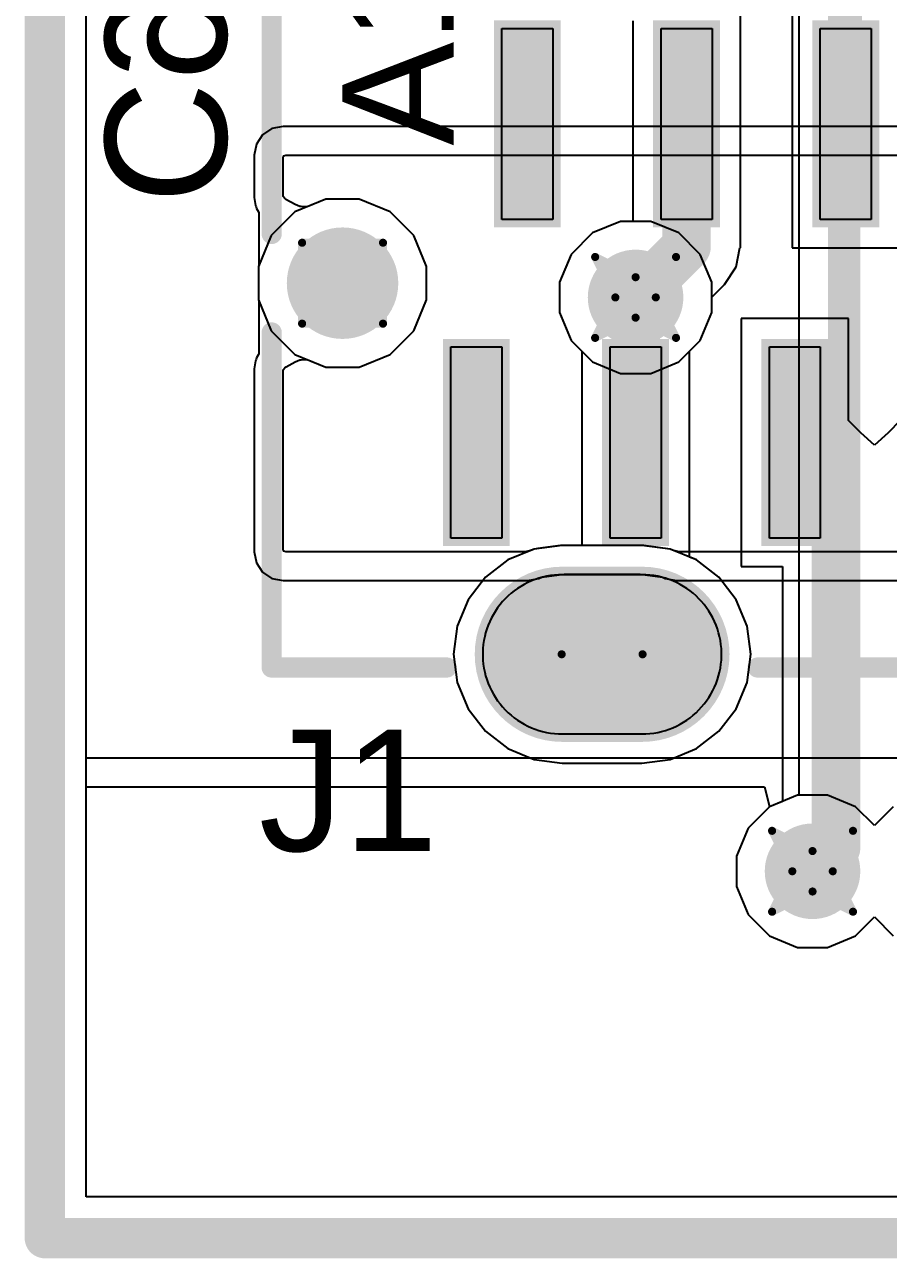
# Model space of a CAD drawing. Header units: inches. Extents: x -6 to 430, y 0 to 90.
# Drawn here: x -0.13 to 5.3, y -0.13 to 7.62 of the extents above; entities that cross this region are included whole.
import ezdxf

# ---------------------------------------------------------------- set-up
doc = ezdxf.new("R2010")
doc.units = ezdxf.units.IN
for name, color, linetype in [('Board_Outline', 56, 'Continuous'), ('Bottom Layer', 5, 'Continuous'), ('Bottom Overlay', 54, 'Continuous'), ('Bottom Solder', 6, 'Continuous'), ('Drill Drawing', 1, 'Continuous'), ('Layer 1', 16, 'Continuous'), ('Layer 2', 76, 'Continuous'), ('Multi-Layer', 9, 'Continuous'), ('Pad Holes', 156, 'Continuous'), ('Top Layer', 1, 'Continuous'), ('Top Overlay', 2, 'Continuous'), ('Top Paste', 8, 'Continuous'), ('Top Solder', 216, 'Continuous'), ('Via Holes', 16, 'Continuous')]:
    doc.layers.add(name, color=color, linetype=linetype)
doc.styles.add('Arial', font='', dxfattribs={"height": 0.2})
doc.styles.get('Arial').set_extended_font_data('Arial')

msp = doc.modelspace()

# ---------------------------------------------------------------- hatches: boundary and pattern name
at = {"layer": 'Bottom Layer'}
h = msp.add_hatch(color=5, dxfattribs=at)
edge = h.paths.add_edge_path()
edge.add_arc((3.709, 5.9062), 0.3, 0, 360)
h = msp.add_hatch(color=5, dxfattribs=at)
edge = h.paths.add_edge_path()
edge.add_arc((3.749, 3.6656), 0.5, 270, 450)
edge.add_line((3.749, 4.1656), (3.249, 4.1656))
edge.add_arc((3.249, 3.6656), 0.5, 90, 270)
edge.add_line((3.249, 3.1656), (3.749, 3.1656))
h = msp.add_hatch(color=5, dxfattribs=at)
edge = h.paths.add_edge_path()
edge.add_arc((4.8201, 2.3032), 0.3, 0, 360)
at = {"layer": 'Bottom Solder'}
h = msp.add_hatch(color=6, dxfattribs=at)
edge = h.paths.add_edge_path()
edge.add_arc((1.869, 5.9957), 0.1016, 0, 360)
h = msp.add_hatch(color=6, dxfattribs=at)
edge = h.paths.add_edge_path()
edge.add_arc((3.749, 3.6656), 0.55, 270, 450)
edge.add_line((3.749, 4.2156), (3.249, 4.2156))
edge.add_arc((3.249, 3.6656), 0.55, 90, 270)
edge.add_line((3.249, 3.1156), (3.749, 3.1156))
at = {"layer": 'Layer 1'}
h = msp.add_hatch(color=16, dxfattribs=at)
edge = h.paths.add_edge_path()
edge.add_arc((3.709, 5.9062), 0.3, 0, 360)
h = msp.add_hatch(color=16, dxfattribs=at)
edge = h.paths.add_edge_path()
edge.add_arc((3.749, 3.6656), 0.5, 270, 450)
edge.add_line((3.749, 4.1656), (3.249, 4.1656))
edge.add_arc((3.249, 3.6656), 0.5, 90, 270)
edge.add_line((3.249, 3.1656), (3.749, 3.1656))
h = msp.add_hatch(color=16, dxfattribs=at)
edge = h.paths.add_edge_path()
edge.add_arc((4.8201, 2.3032), 0.3, 0, 360)
at = {"layer": 'Layer 2'}
h = msp.add_hatch(color=76, dxfattribs=at)
edge = h.paths.add_edge_path()
edge.add_arc((3.709, 5.9062), 0.3, 0, 360)
h = msp.add_hatch(color=76, dxfattribs=at)
edge = h.paths.add_edge_path()
edge.add_arc((3.749, 3.6656), 0.5, 270, 450)
edge.add_line((3.749, 4.1656), (3.249, 4.1656))
edge.add_arc((3.249, 3.6656), 0.5, 90, 270)
edge.add_line((3.249, 3.1656), (3.749, 3.1656))
h = msp.add_hatch(color=76, dxfattribs=at)
edge = h.paths.add_edge_path()
edge.add_arc((4.8201, 2.3032), 0.3, 0, 360)
at = {"layer": 'Multi-Layer'}
h = msp.add_hatch(color=9, dxfattribs=at)
edge = h.paths.add_edge_path()
edge.add_arc((3.749, 3.6656), 0.5, 270, 450)
edge.add_line((3.749, 4.1656), (3.249, 4.1656))
edge.add_arc((3.249, 3.6656), 0.5, 90, 270)
edge.add_line((3.249, 3.1656), (3.749, 3.1656))
at = {"layer": 'Pad Holes'}
h = msp.add_hatch(color=7, dxfattribs=at)
edge = h.paths.add_edge_path()
edge.add_arc((1.869, 5.9957), 0.35, 0, 360)
h = msp.add_hatch(color=7, dxfattribs=at)
edge = h.paths.add_edge_path()
edge.add_arc((3.774, 3.6656), 0.325, 270, 450)
edge.add_line((3.774, 3.9906), (3.224, 3.9906))
edge.add_arc((3.224, 3.6656), 0.325, 90, 270)
edge.add_line((3.224, 3.3406), (3.774, 3.3406))
at = {"layer": 'Top Layer'}
for points in [[(2.869, 6.3956), (2.869, 7.5956), (3.189, 7.5956), (3.189, 6.3956)], [(3.869, 6.3956), (3.869, 7.5956), (4.189, 7.5956), (4.189, 6.3956)], [(4.869, 6.3956), (4.869, 7.5956), (5.189, 7.5956), (5.189, 6.3956)], [(2.549, 4.3956), (2.549, 5.5956), (2.869, 5.5956), (2.869, 4.3956)], [(3.549, 4.3956), (3.549, 5.5956), (3.869, 5.5956), (3.869, 4.3956)], [(4.549, 4.3956), (4.549, 5.5956), (4.869, 5.5956), (4.869, 4.3956)]]:
    msp.add_hatch(color=1, dxfattribs=at).paths.add_polyline_path(points)
h = msp.add_hatch(color=1, dxfattribs=at)
edge = h.paths.add_edge_path()
edge.add_arc((3.709, 5.9062), 0.3, 0, 360)
h = msp.add_hatch(color=1, dxfattribs=at)
edge = h.paths.add_edge_path()
edge.add_arc((3.749, 3.6656), 0.5, 270, 450)
edge.add_line((3.749, 4.1656), (3.249, 4.1656))
edge.add_arc((3.249, 3.6656), 0.5, 90, 270)
edge.add_line((3.249, 3.1656), (3.749, 3.1656))
h = msp.add_hatch(color=1, dxfattribs=at)
edge = h.paths.add_edge_path()
edge.add_arc((4.8201, 2.3032), 0.3, 0, 360)
at = {"layer": 'Top Solder'}
for points in [[(2.819, 6.3456), (2.819, 7.6456), (3.239, 7.6456), (3.239, 6.3456)], [(3.819, 6.3456), (3.819, 7.6456), (4.239, 7.6456), (4.239, 6.3456)], [(4.819, 6.3456), (4.819, 7.6456), (5.239, 7.6456), (5.239, 6.3456)], [(2.499, 4.3456), (2.499, 5.6456), (2.919, 5.6456), (2.919, 4.3456)], [(3.499, 4.3456), (3.499, 5.6456), (3.919, 5.6456), (3.919, 4.3456)], [(4.499, 4.3456), (4.499, 5.6456), (4.919, 5.6456), (4.919, 4.3456)]]:
    msp.add_hatch(color=216, dxfattribs=at).paths.add_polyline_path(points)
h = msp.add_hatch(color=216, dxfattribs=at)
edge = h.paths.add_edge_path()
edge.add_arc((1.869, 5.9957), 0.1016, 0, 360)
h = msp.add_hatch(color=216, dxfattribs=at)
edge = h.paths.add_edge_path()
edge.add_arc((3.749, 3.6656), 0.55, 270, 450)
edge.add_line((3.749, 4.2156), (3.249, 4.2156))
edge.add_arc((3.249, 3.6656), 0.55, 90, 270)
edge.add_line((3.249, 3.1156), (3.749, 3.1156))
at = {"layer": 'Via Holes'}
h = msp.add_hatch(color=7, dxfattribs=at)
edge = h.paths.add_edge_path()
edge.add_arc((3.709, 5.9062), 0.15, 0, 360)
h = msp.add_hatch(color=7, dxfattribs=at)
edge = h.paths.add_edge_path()
edge.add_arc((4.8201, 2.3032), 0.15, 0, 360)

# ---------------------------------------------------------------- linework, layer by layer
at = {"layer": 'Board_Outline'}
for points in [[(0, 0, 0.254, 0.254, 0), (0, 50, 0.254, 0.254, 0)], [(0, 0, 0.254, 0.254, 0), (45, 0, 0.254, 0.254, 0)]]:
    msp.add_lwpolyline(points, format="xyseb", dxfattribs=at)
for points in [[(2.0191, 5.9957, 0.3, 0.3, 1), (1.7189, 5.9957, 0.3, 0.3, 1)], [(1.6439, 5.9957, 0.15, 0.15, 1), (1.7939, 5.9957, 0.15, 0.15, 1)], [(1.9441, 5.9957, 0.15, 0.15, 1), (2.0941, 5.9957, 0.15, 0.15, 1)], [(-0.0635, 0, 0.127, 0.127, 1), (0.0635, 0, 0.127, 0.127, 1)], [(-0.0635, 0, 0.127, 0.127, 1), (0.0635, 0, 0.127, 0.127, 1)]]:
    msp.add_lwpolyline(points, format="xyseb", close=True, dxfattribs=at)
at = {"layer": 'Bottom Layer'}
for p, q in [((0.259, 3.0144), (0.259, 10.1264)), ((1.4954, 6.9803), (1.426, 6.9665)), ((9.09, 6.9803), (1.4954, 6.9803)), ((1.3672, 6.9272), (1.3279, 6.8684)), ((1.426, 6.9665), (1.3672, 6.9272)), ((1.3279, 6.8684), (1.3141, 6.799)), ((1.3141, 6.799), (1.3141, 6.5345)), ((1.4954, 6.7811), (1.4984, 6.796)), ((1.4954, 6.5524), (1.4954, 6.7811)), ((1.4984, 6.796), (1.5133, 6.799)), ((1.5133, 6.799), (11.1474, 6.799)), ((1.3141, 6.5345), (1.3191, 6.5093)), ((1.3191, 6.5093), (1.3214, 6.4837)), ((1.4969, 6.5447), (1.4954, 6.5524)), ((1.4969, 6.5399), (1.4969, 6.5447)), ((1.5065, 6.5272), (1.4969, 6.5399)), ((1.5139, 6.5204), (1.5065, 6.5272)), ((1.5709, 6.489), (1.5139, 6.5204)), ((1.764, 6.5235), (1.6471, 6.4751)), ((1.974, 6.5235), (1.764, 6.5235)), ((2.168, 6.4432), (1.974, 6.5235)), ((1.3214, 6.4837), (1.326, 6.4749)), ((1.326, 6.4749), (1.3279, 6.4651)), ((1.3279, 6.4651), (1.3422, 6.4438)), ((1.3422, 6.4438), (1.343, 6.4422)), ((1.343, 6.4422), (1.343, 6.1051)), ((1.6018, 6.4775), (1.5709, 6.489)), ((1.6082, 6.4763), (1.6018, 6.4775)), ((1.6469, 6.4751), (1.6082, 6.4763)), ((1.6471, 6.4751), (1.6469, 6.4751)), ((2.3164, 6.2947), (2.168, 6.4432)), ((2.3968, 6.1007), (2.3164, 6.2947)), ((1.343, 6.1051), (1.3412, 6.1007)), ((1.3412, 6.1007), (1.3412, 5.8907)), ((2.3968, 5.8907), (2.3968, 6.1007)), ((1.3412, 5.8907), (1.343, 5.8863)), ((2.3164, 5.6967), (2.3968, 5.8907)), ((1.343, 5.8863), (1.343, 5.5492)), ((2.168, 5.5483), (2.3164, 5.6967)), ((1.3214, 5.5077), (1.3191, 5.4821)), ((1.326, 5.5165), (1.3214, 5.5077)), ((1.3279, 5.5263), (1.326, 5.5165)), ((1.3422, 5.5477), (1.3279, 5.5263)), ((1.343, 5.5492), (1.3422, 5.5477)), ((1.5141, 5.4712), (1.5708, 5.5024)), ((1.5708, 5.5024), (1.6018, 5.514)), ((1.6018, 5.514), (1.6082, 5.5151)), ((1.6082, 5.5151), (1.6469, 5.5164)), ((1.6469, 5.5164), (1.6471, 5.5163)), ((1.6471, 5.5163), (1.764, 5.4679)), ((1.974, 5.4679), (2.168, 5.5483)), ((1.3191, 5.4821), (1.3141, 5.4569)), ((1.3141, 5.4569), (1.3141, 4.3098)), ((1.4954, 5.4391), (1.4969, 5.4468)), ((1.4954, 4.3277), (1.4954, 5.4391)), ((1.4969, 5.4515), (1.5065, 5.4643)), ((1.4969, 5.4468), (1.4969, 5.4515)), ((1.5065, 5.4643), (1.5141, 5.4712)), ((1.764, 5.4679), (1.974, 5.4679)), ((3.2372, 4.3477), (3.0957, 4.3291)), ((3.249, 4.3493), (3.2372, 4.3477)), ((3.2372, 4.3477), (3.2372, 4.3477)), ((3.749, 4.3493), (3.249, 4.3493)), ((3.7608, 4.3477), (3.749, 4.3493)), ((3.9259, 4.326), (3.7608, 4.3477)), ((3.7608, 4.3477), (3.7608, 4.3477)), ((1.3141, 4.3098), (1.3279, 4.2404)), ((1.4984, 4.3128), (1.4954, 4.3277)), ((1.5133, 4.3098), (1.4984, 4.3128)), ((3.0152, 4.3098), (1.5133, 4.3098)), ((3.0495, 4.3166), (3.0152, 4.3098)), ((3.0721, 4.326), (3.0495, 4.3166)), ((3.0957, 4.3291), (3.0721, 4.326)), ((3.0957, 4.3291), (3.0957, 4.3291)), ((3.948, 4.3168), (3.9259, 4.326)), ((3.9485, 4.3166), (3.948, 4.3168)), ((3.948, 4.3168), (3.948, 4.3168)), ((3.9828, 4.3098), (3.9485, 4.3166)), ((7.7552, 4.3098), (3.9828, 4.3098)), ((1.3279, 4.2404), (1.3672, 4.1816)), ((1.3672, 4.1816), (1.426, 4.1423)), ((1.426, 4.1423), (1.4954, 4.1285)), ((1.4954, 4.1285), (3.033, 4.1285)), ((3.033, 4.1285), (3.0886, 4.1396)), ((3.0886, 4.1396), (3.1024, 4.1423)), ((3.1024, 4.1423), (3.1194, 4.1493)), ((3.1194, 4.1493), (3.2609, 4.168)), ((3.2609, 4.168), (3.7371, 4.168)), ((3.7371, 4.168), (3.8786, 4.1493)), ((3.8786, 4.1493), (3.8956, 4.1423)), ((3.8956, 4.1423), (3.965, 4.1285)), ((3.965, 4.1285), (3.965, 4.1285)), ((3.965, 4.1285), (3.965, 4.1285)), ((3.965, 4.1285), (7.773, 4.1285)), ((9.0646, 3.0144), (0.259, 3.0144)), ((0.259, 0.259), (0.259, 2.8331)), ((0.259, 2.8331), (4.519, 2.8331)), ((4.519, 2.8331), (4.547, 2.7182)), ((4.547, 2.7182), (4.5473, 2.7061)), ((4.5473, 2.7061), (4.415, 2.5739)), ((4.415, 2.5739), (4.3423, 2.3982)), ((4.3423, 2.3982), (4.3423, 2.2082)), ((4.3423, 2.2082), (4.415, 2.0325)), ((4.415, 2.0325), (4.5495, 1.8981)), ((5.0908, 1.8981), (5.209, 2.0164)), ((5.209, 2.0164), (5.3273, 1.8981)), ((4.5495, 1.8981), (4.7251, 1.8254)), ((4.9151, 1.8254), (5.0908, 1.8981)), ((4.7251, 1.8254), (4.9151, 1.8254)), ((44.741, 0.259), (0.259, 0.259))]:
    msp.add_line(p, q, dxfattribs=at)
at = {"layer": 'Drill Drawing'}
for points in [[(1.615, 6.2497, 0.0508, 0.0508, 0), (2.123, 6.2497, 0.0508, 0.0508, 0)], [(1.615, 5.7417, 0.0508, 0.0508, 0), (1.615, 6.2497, 0.0508, 0.0508, 0)], [(2.123, 5.7417, 0.0508, 0.0508, 0), (2.123, 6.2497, 0.0508, 0.0508, 0)], [(3.455, 6.1602, 0.0508, 0.0508, 0), (3.709, 6.0332, 0.0508, 0.0508, 0)], [(3.455, 6.1602, 0.0508, 0.0508, 0), (3.582, 5.9062, 0.0508, 0.0508, 0)], [(3.709, 6.0332, 0.0508, 0.0508, 0), (3.963, 6.1602, 0.0508, 0.0508, 0)], [(3.836, 5.9062, 0.0508, 0.0508, 0), (3.963, 6.1602, 0.0508, 0.0508, 0)], [(3.455, 5.6522, 0.0508, 0.0508, 0), (3.582, 5.9062, 0.0508, 0.0508, 0)], [(3.836, 5.9062, 0.0508, 0.0508, 0), (3.963, 5.6522, 0.0508, 0.0508, 0)], [(1.615, 5.7417, 0.0508, 0.0508, 0), (2.123, 5.7417, 0.0508, 0.0508, 0)], [(3.455, 5.6522, 0.0508, 0.0508, 0), (3.709, 5.7792, 0.0508, 0.0508, 0)], [(3.709, 5.7792, 0.0508, 0.0508, 0), (3.963, 5.6522, 0.0508, 0.0508, 0)], [(4.5661, 2.5572, 0.0508, 0.0508, 0), (4.8201, 2.4302, 0.0508, 0.0508, 0)], [(4.5661, 2.5572, 0.0508, 0.0508, 0), (4.6931, 2.3032, 0.0508, 0.0508, 0)], [(4.8201, 2.4302, 0.0508, 0.0508, 0), (5.0741, 2.5572, 0.0508, 0.0508, 0)], [(4.9471, 2.3032, 0.0508, 0.0508, 0), (5.0741, 2.5572, 0.0508, 0.0508, 0)], [(4.5661, 2.0492, 0.0508, 0.0508, 0), (4.6931, 2.3032, 0.0508, 0.0508, 0)], [(4.9471, 2.3032, 0.0508, 0.0508, 0), (5.0741, 2.0492, 0.0508, 0.0508, 0)], [(4.5661, 2.0492, 0.0508, 0.0508, 0), (4.8201, 2.1762, 0.0508, 0.0508, 0)], [(4.8201, 2.1762, 0.0508, 0.0508, 0), (5.0741, 2.0492, 0.0508, 0.0508, 0)]]:
    msp.add_lwpolyline(points, format="xyseb", dxfattribs=at)
for points in [[(1.6023, 6.2497, 0.0254, 0.0254, 1), (1.6277, 6.2497, 0.0254, 0.0254, 1)], [(1.6023, 6.2497, 0.0254, 0.0254, 1), (1.6277, 6.2497, 0.0254, 0.0254, 1)], [(2.1103, 6.2497, 0.0254, 0.0254, 1), (2.1357, 6.2497, 0.0254, 0.0254, 1)], [(2.1103, 6.2497, 0.0254, 0.0254, 1), (2.1357, 6.2497, 0.0254, 0.0254, 1)], [(3.4423, 6.1602, 0.0254, 0.0254, 1), (3.4677, 6.1602, 0.0254, 0.0254, 1)], [(3.4423, 6.1602, 0.0254, 0.0254, 1), (3.4677, 6.1602, 0.0254, 0.0254, 1)], [(3.9503, 6.1602, 0.0254, 0.0254, 1), (3.9757, 6.1602, 0.0254, 0.0254, 1)], [(3.9503, 6.1602, 0.0254, 0.0254, 1), (3.9757, 6.1602, 0.0254, 0.0254, 1)], [(3.6963, 6.0332, 0.0254, 0.0254, 1), (3.7217, 6.0332, 0.0254, 0.0254, 1)], [(3.6963, 6.0332, 0.0254, 0.0254, 1), (3.7217, 6.0332, 0.0254, 0.0254, 1)], [(3.5693, 5.9062, 0.0254, 0.0254, 1), (3.5947, 5.9062, 0.0254, 0.0254, 1)], [(3.5693, 5.9062, 0.0254, 0.0254, 1), (3.5947, 5.9062, 0.0254, 0.0254, 1)], [(3.8233, 5.9062, 0.0254, 0.0254, 1), (3.8487, 5.9062, 0.0254, 0.0254, 1)], [(3.8233, 5.9062, 0.0254, 0.0254, 1), (3.8487, 5.9062, 0.0254, 0.0254, 1)], [(1.6023, 5.7417, 0.0254, 0.0254, 1), (1.6277, 5.7417, 0.0254, 0.0254, 1)], [(1.6023, 5.7417, 0.0254, 0.0254, 1), (1.6277, 5.7417, 0.0254, 0.0254, 1)], [(2.1103, 5.7417, 0.0254, 0.0254, 1), (2.1357, 5.7417, 0.0254, 0.0254, 1)], [(2.1103, 5.7417, 0.0254, 0.0254, 1), (2.1357, 5.7417, 0.0254, 0.0254, 1)], [(3.6963, 5.7792, 0.0254, 0.0254, 1), (3.7217, 5.7792, 0.0254, 0.0254, 1)], [(3.6963, 5.7792, 0.0254, 0.0254, 1), (3.7217, 5.7792, 0.0254, 0.0254, 1)], [(3.4423, 5.6522, 0.0254, 0.0254, 1), (3.4677, 5.6522, 0.0254, 0.0254, 1)], [(3.4423, 5.6522, 0.0254, 0.0254, 1), (3.4677, 5.6522, 0.0254, 0.0254, 1)], [(3.9503, 5.6522, 0.0254, 0.0254, 1), (3.9757, 5.6522, 0.0254, 0.0254, 1)], [(3.9503, 5.6522, 0.0254, 0.0254, 1), (3.9757, 5.6522, 0.0254, 0.0254, 1)], [(3.753, 3.6656, 0.0508, 0.0508, 1), (3.245, 3.6656, 0.0508, 0.0508, 1)], [(3.2323, 3.6656, 0.0254, 0.0254, 1), (3.2577, 3.6656, 0.0254, 0.0254, 1)], [(3.7403, 3.6656, 0.0254, 0.0254, 1), (3.7657, 3.6656, 0.0254, 0.0254, 1)], [(4.5534, 2.5572, 0.0254, 0.0254, 1), (4.5788, 2.5572, 0.0254, 0.0254, 1)], [(4.5534, 2.5572, 0.0254, 0.0254, 1), (4.5788, 2.5572, 0.0254, 0.0254, 1)], [(5.0614, 2.5572, 0.0254, 0.0254, 1), (5.0868, 2.5572, 0.0254, 0.0254, 1)], [(5.0614, 2.5572, 0.0254, 0.0254, 1), (5.0868, 2.5572, 0.0254, 0.0254, 1)], [(4.8074, 2.4302, 0.0254, 0.0254, 1), (4.8328, 2.4302, 0.0254, 0.0254, 1)], [(4.8074, 2.4302, 0.0254, 0.0254, 1), (4.8328, 2.4302, 0.0254, 0.0254, 1)], [(4.6804, 2.3032, 0.0254, 0.0254, 1), (4.7058, 2.3032, 0.0254, 0.0254, 1)], [(4.6804, 2.3032, 0.0254, 0.0254, 1), (4.7058, 2.3032, 0.0254, 0.0254, 1)], [(4.9344, 2.3032, 0.0254, 0.0254, 1), (4.9598, 2.3032, 0.0254, 0.0254, 1)], [(4.9344, 2.3032, 0.0254, 0.0254, 1), (4.9598, 2.3032, 0.0254, 0.0254, 1)], [(4.8074, 2.1762, 0.0254, 0.0254, 1), (4.8328, 2.1762, 0.0254, 0.0254, 1)], [(4.8074, 2.1762, 0.0254, 0.0254, 1), (4.8328, 2.1762, 0.0254, 0.0254, 1)], [(4.5534, 2.0492, 0.0254, 0.0254, 1), (4.5788, 2.0492, 0.0254, 0.0254, 1)], [(4.5534, 2.0492, 0.0254, 0.0254, 1), (4.5788, 2.0492, 0.0254, 0.0254, 1)], [(5.0614, 2.0492, 0.0254, 0.0254, 1), (5.0868, 2.0492, 0.0254, 0.0254, 1)], [(5.0614, 2.0492, 0.0254, 0.0254, 1), (5.0868, 2.0492, 0.0254, 0.0254, 1)]]:
    msp.add_lwpolyline(points, format="xyseb", close=True, dxfattribs=at)
at = {"layer": 'Layer 1'}
for p, q in [((0.259, 0.259), (0.259, 41.6141)), ((4.7336, 10.2205), (4.7336, 2.781)), ((1.764, 6.5235), (1.57, 6.4432)), ((1.974, 6.5235), (1.764, 6.5235)), ((2.168, 6.4432), (1.974, 6.5235)), ((1.57, 6.4432), (1.4215, 6.2947)), ((2.3164, 6.2947), (2.168, 6.4432)), ((3.614, 6.384), (3.4384, 6.3112)), ((3.804, 6.384), (3.614, 6.384)), ((3.9797, 6.3112), (3.804, 6.384)), ((1.4215, 6.2947), (1.3412, 6.1007)), ((2.3968, 6.1007), (2.3164, 6.2947)), ((3.4384, 6.3112), (3.304, 6.1768)), ((4.1141, 6.1768), (3.9797, 6.3112)), ((3.304, 6.1768), (3.2312, 6.0012)), ((4.1868, 6.0012), (4.1141, 6.1768)), ((1.3412, 6.1007), (1.3412, 5.8907)), ((2.3968, 5.8907), (2.3968, 6.1007)), ((3.2312, 6.0012), (3.2312, 5.8112)), ((4.1868, 5.8112), (4.1868, 6.0012)), ((1.3412, 5.8907), (1.4215, 5.6967)), ((2.3164, 5.6967), (2.3968, 5.8907)), ((3.2312, 5.8112), (3.304, 5.6355)), ((4.1141, 5.6355), (4.1868, 5.8112)), ((1.4215, 5.6967), (1.57, 5.5483)), ((2.168, 5.5483), (2.3164, 5.6967)), ((3.304, 5.6355), (3.4384, 5.5011)), ((3.9797, 5.5011), (4.1141, 5.6355)), ((1.57, 5.5483), (1.764, 5.4679)), ((1.974, 5.4679), (2.168, 5.5483)), ((3.4384, 5.5011), (3.614, 5.4284)), ((3.804, 5.4284), (3.9797, 5.5011)), ((1.764, 5.4679), (1.974, 5.4679)), ((3.614, 5.4284), (3.804, 5.4284)), ((3.249, 4.3493), (3.0721, 4.326)), ((3.749, 4.3493), (3.249, 4.3493)), ((3.9259, 4.326), (3.749, 4.3493)), ((3.0721, 4.326), (2.9072, 4.2577)), ((4.0908, 4.2577), (3.9259, 4.326)), ((2.9072, 4.2577), (2.7656, 4.149)), ((4.2324, 4.149), (4.0908, 4.2577)), ((2.7656, 4.149), (2.6569, 4.0074)), ((4.3411, 4.0074), (4.2324, 4.149)), ((2.6569, 4.0074), (2.5886, 3.8425)), ((4.4094, 3.8425), (4.3411, 4.0074)), ((2.5886, 3.8425), (2.5654, 3.6656)), ((4.4327, 3.6656), (4.4094, 3.8425)), ((2.5654, 3.6656), (2.5886, 3.4887)), ((4.4094, 3.4887), (4.4327, 3.6656)), ((2.5886, 3.4887), (2.6569, 3.3238)), ((4.3411, 3.3238), (4.4094, 3.4887)), ((2.6569, 3.3238), (2.7656, 3.1822)), ((4.2324, 3.1822), (4.3411, 3.3238)), ((2.7656, 3.1822), (2.9072, 3.0735)), ((4.0908, 3.0735), (4.2324, 3.1822)), ((2.9072, 3.0735), (3.0721, 3.0053)), ((3.9259, 3.0053), (4.0908, 3.0735)), ((3.0721, 3.0053), (3.249, 2.982)), ((3.249, 2.982), (3.749, 2.982)), ((3.749, 2.982), (3.9259, 3.0053)), ((4.7251, 2.781), (4.5495, 2.7083)), ((4.7336, 2.781), (4.7251, 2.781)), ((4.5495, 2.7083), (4.415, 2.5739)), ((4.415, 2.5739), (4.3423, 2.3982)), ((4.3423, 2.3982), (4.3423, 2.2082)), ((4.3423, 2.2082), (4.415, 2.0325)), ((4.415, 2.0325), (4.5495, 1.8981)), ((5.0908, 1.8981), (5.209, 2.0164)), ((5.209, 2.0164), (5.3273, 1.8981)), ((4.5495, 1.8981), (4.7251, 1.8254)), ((4.9151, 1.8254), (5.0908, 1.8981)), ((4.7251, 1.8254), (4.9151, 1.8254)), ((33.3645, 0.259), (0.259, 0.259))]:
    msp.add_line(p, q, dxfattribs=at)
for points in [[(5.0185, 2.5016, 0.2032, 0.2032, 0), (5.0185, 10.2205, 0.2032, 0.2032, 0)], [(4.8201, 2.3032, 0.2032, 0.2032, 0), (5.0185, 2.5016, 0.2032, 0.2032, 0)]]:
    msp.add_lwpolyline(points, format="xyseb", dxfattribs=at)
for points in [[(4.9677, 2.5016, 0.1016, 0.1016, 1), (5.0693, 2.5016, 0.1016, 0.1016, 1)], [(4.9677, 2.5016, 0.1016, 0.1016, 1), (5.0693, 2.5016, 0.1016, 0.1016, 1)], [(4.7693, 2.3032, 0.1016, 0.1016, 1), (4.8709, 2.3032, 0.1016, 0.1016, 1)]]:
    msp.add_lwpolyline(points, format="xyseb", close=True, dxfattribs=at)
at = {"layer": 'Layer 2'}
for p, q in [((0.259, 0.259), (0.259, 49.741)), ((1.764, 6.5235), (1.57, 6.4432)), ((1.974, 6.5235), (1.764, 6.5235)), ((2.168, 6.4432), (1.974, 6.5235)), ((1.57, 6.4432), (1.4215, 6.2947)), ((2.3164, 6.2947), (2.168, 6.4432)), ((3.614, 6.384), (3.4384, 6.3112)), ((3.804, 6.384), (3.614, 6.384)), ((3.9797, 6.3112), (3.804, 6.384)), ((1.4215, 6.2947), (1.3412, 6.1007)), ((2.3968, 6.1007), (2.3164, 6.2947)), ((3.4384, 6.3112), (3.304, 6.1768)), ((4.1141, 6.1768), (3.9797, 6.3112)), ((3.304, 6.1768), (3.2312, 6.0012)), ((4.1868, 6.0012), (4.1141, 6.1768)), ((1.3412, 6.1007), (1.3412, 5.8907)), ((2.3968, 5.8907), (2.3968, 6.1007)), ((3.2312, 6.0012), (3.2312, 5.8112)), ((4.1868, 5.8112), (4.1868, 6.0012)), ((1.3412, 5.8907), (1.4215, 5.6967)), ((2.3164, 5.6967), (2.3968, 5.8907)), ((3.2312, 5.8112), (3.304, 5.6355)), ((4.1141, 5.6355), (4.1868, 5.8112)), ((1.4215, 5.6967), (1.57, 5.5483)), ((2.168, 5.5483), (2.3164, 5.6967)), ((3.304, 5.6355), (3.4384, 5.5011)), ((3.9797, 5.5011), (4.1141, 5.6355)), ((1.57, 5.5483), (1.764, 5.4679)), ((1.974, 5.4679), (2.168, 5.5483)), ((3.4384, 5.5011), (3.614, 5.4284)), ((3.804, 5.4284), (3.9797, 5.5011)), ((1.764, 5.4679), (1.974, 5.4679)), ((3.614, 5.4284), (3.804, 5.4284)), ((3.249, 4.3493), (3.0721, 4.326)), ((3.749, 4.3493), (3.249, 4.3493)), ((3.9259, 4.326), (3.749, 4.3493)), ((3.0721, 4.326), (2.9072, 4.2577)), ((4.0908, 4.2577), (3.9259, 4.326)), ((2.9072, 4.2577), (2.7656, 4.149)), ((4.2324, 4.149), (4.0908, 4.2577)), ((2.7656, 4.149), (2.6569, 4.0074)), ((4.3411, 4.0074), (4.2324, 4.149)), ((2.6569, 4.0074), (2.5886, 3.8425)), ((4.4094, 3.8425), (4.3411, 4.0074)), ((2.5886, 3.8425), (2.5654, 3.6656)), ((4.4327, 3.6656), (4.4094, 3.8425)), ((2.5654, 3.6656), (2.5886, 3.4887)), ((4.4094, 3.4887), (4.4327, 3.6656)), ((2.5886, 3.4887), (2.6569, 3.3238)), ((4.3411, 3.3238), (4.4094, 3.4887)), ((2.6569, 3.3238), (2.7656, 3.1822)), ((4.2324, 3.1822), (4.3411, 3.3238)), ((2.7656, 3.1822), (2.9072, 3.0735)), ((4.0908, 3.0735), (4.2324, 3.1822)), ((2.9072, 3.0735), (3.0721, 3.0053)), ((3.9259, 3.0053), (4.0908, 3.0735)), ((3.0721, 3.0053), (3.249, 2.982)), ((3.249, 2.982), (3.749, 2.982)), ((3.749, 2.982), (3.9259, 3.0053)), ((4.7251, 2.781), (4.5495, 2.7083)), ((4.9151, 2.781), (4.7251, 2.781)), ((5.0908, 2.7083), (4.9151, 2.781)), ((4.5495, 2.7083), (4.415, 2.5739)), ((5.209, 2.59), (5.0908, 2.7083)), ((5.3273, 2.7083), (5.209, 2.59)), ((4.415, 2.5739), (4.3423, 2.3982)), ((4.3423, 2.3982), (4.3423, 2.2082)), ((4.3423, 2.2082), (4.415, 2.0325)), ((4.415, 2.0325), (4.5495, 1.8981)), ((5.0908, 1.8981), (5.209, 2.0164)), ((5.209, 2.0164), (5.3273, 1.8981)), ((4.5495, 1.8981), (4.7251, 1.8254)), ((4.9151, 1.8254), (5.0908, 1.8981)), ((4.7251, 1.8254), (4.9151, 1.8254)), ((44.741, 0.259), (0.259, 0.259))]:
    msp.add_line(p, q, dxfattribs=at)
at = {"layer": 'Top Layer'}
for p, q in [((0.259, 0.259), (0.259, 41.9703)), ((4.3668, 6.2178), (4.3668, 7.7734)), ((4.6912, 7.7734), (4.6912, 6.2178)), ((3.6912, 7.6419), (3.6912, 6.384)), ((1.764, 6.5235), (1.57, 6.4432)), ((1.974, 6.5235), (1.764, 6.5235)), ((2.168, 6.4432), (1.974, 6.5235)), ((1.57, 6.4432), (1.4215, 6.2947)), ((2.3164, 6.2947), (2.168, 6.4432)), ((3.614, 6.384), (3.4384, 6.3112)), ((3.6912, 6.384), (3.614, 6.384)), ((1.4215, 6.2947), (1.3412, 6.1007)), ((2.3968, 6.1007), (2.3164, 6.2947)), ((3.4384, 6.3112), (3.304, 6.1768)), ((4.34, 6.0973), (4.364, 6.2178)), ((4.364, 6.2178), (4.3668, 6.2178)), ((4.6912, 6.2178), (5.3668, 6.2178)), ((3.304, 6.1768), (3.2312, 6.0012)), ((1.3412, 6.1007), (1.3412, 5.8907)), ((2.3968, 5.8907), (2.3968, 6.1007)), ((4.2671, 5.9881), (4.34, 6.0973)), ((3.2312, 6.0012), (3.2312, 5.8112)), ((4.1868, 5.9079), (4.2671, 5.9881)), ((1.3412, 5.8907), (1.4215, 5.6967)), ((2.3164, 5.6967), (2.3968, 5.8907)), ((4.1868, 5.8112), (4.1868, 5.9079)), ((3.2312, 5.8112), (3.304, 5.6355)), ((4.1141, 5.6355), (4.1868, 5.8112)), ((5.0468, 5.7734), (4.3712, 5.7734)), ((4.3712, 5.7734), (4.3712, 4.2178)), ((5.0468, 5.1339), (5.0468, 5.7734)), ((1.4215, 5.6967), (1.57, 5.5483)), ((2.168, 5.5483), (2.3164, 5.6967)), ((3.304, 5.6355), (3.3712, 5.5683)), ((4.0468, 5.5683), (4.1141, 5.6355)), ((1.57, 5.5483), (1.764, 5.4679)), ((1.974, 5.4679), (2.168, 5.5483)), ((3.3712, 5.5683), (3.3712, 4.3493)), ((4.0468, 4.2759), (4.0468, 5.5683)), ((1.764, 5.4679), (1.974, 5.4679)), ((5.1238, 5.057), (5.0468, 5.1339)), ((5.3712, 5.1339), (5.2942, 5.057)), ((5.209, 4.978), (5.1238, 5.057)), ((5.2942, 5.057), (5.209, 4.978)), ((3.249, 4.3493), (3.0721, 4.326)), ((3.3712, 4.3493), (3.249, 4.3493)), ((3.0721, 4.326), (2.9072, 4.2577)), ((4.0908, 4.2577), (4.0468, 4.2759)), ((2.9072, 4.2577), (2.7656, 4.149)), ((4.2324, 4.149), (4.0908, 4.2577)), ((4.3712, 4.2178), (4.631, 4.2178)), ((4.631, 4.2178), (4.631, 2.7421)), ((2.7656, 4.149), (2.6569, 4.0074)), ((4.3411, 4.0074), (4.2324, 4.149)), ((2.6569, 4.0074), (2.5886, 3.8425)), ((4.4094, 3.8425), (4.3411, 4.0074)), ((2.5886, 3.8425), (2.5654, 3.6656)), ((4.4327, 3.6656), (4.4094, 3.8425)), ((2.5654, 3.6656), (2.5886, 3.4887)), ((4.4094, 3.4887), (4.4327, 3.6656)), ((2.5886, 3.4887), (2.6569, 3.3238)), ((4.3411, 3.3238), (4.4094, 3.4887)), ((2.6569, 3.3238), (2.7656, 3.1822)), ((4.2324, 3.1822), (4.3411, 3.3238)), ((2.7656, 3.1822), (2.9072, 3.0735)), ((4.0908, 3.0735), (4.2324, 3.1822)), ((2.9072, 3.0735), (3.0721, 3.0053)), ((3.9259, 3.0053), (4.0908, 3.0735)), ((3.0721, 3.0053), (3.249, 2.982)), ((3.249, 2.982), (3.749, 2.982)), ((3.749, 2.982), (3.9259, 3.0053)), ((4.631, 2.7421), (4.5495, 2.7083)), ((4.5495, 2.7083), (4.415, 2.5739)), ((4.415, 2.5739), (4.3423, 2.3982)), ((4.3423, 2.3982), (4.3423, 2.2082)), ((4.3423, 2.2082), (4.415, 2.0325)), ((4.415, 2.0325), (4.5495, 1.8981)), ((5.0908, 1.8981), (5.209, 2.0164)), ((5.209, 2.0164), (5.3273, 1.8981)), ((4.5495, 1.8981), (4.7251, 1.8254)), ((4.9151, 1.8254), (5.0908, 1.8981)), ((4.7251, 1.8254), (4.9151, 1.8254)), ((44.741, 0.259), (0.259, 0.259))]:
    msp.add_line(p, q, dxfattribs=at)
for points in [[(5.029, 6.9956, 0.2032, 0.2032, 0), (5.029, 8.3708, 0.2032, 0.2032, 0)], [(4.029, 6.2262, 0.3048, 0.3048, 0), (4.029, 6.9956, 0.3048, 0.3048, 0)], [(3.709, 5.9062, 0.3048, 0.3048, 0), (4.029, 6.2262, 0.3048, 0.3048, 0)], [(3.709, 4.9956, 0.3048, 0.3048, 0), (3.709, 5.9062, 0.3048, 0.3048, 0)], [(4.709, 4.9956, 0.3048, 0.3048, 0), (4.9677, 4.7369, 0.3048, 0.3048, 0)], [(4.9677, 2.4508, 0.3048, 0.3048, 0), (4.9677, 4.7369, 0.3048, 0.3048, 0)], [(4.8201, 2.3032, 0.3048, 0.3048, 0), (4.9677, 2.4508, 0.3048, 0.3048, 0)]]:
    msp.add_lwpolyline(points, format="xyseb", dxfattribs=at)
for points in [[(3.9528, 6.9956, 0.1524, 0.1524, 1), (4.1052, 6.9956, 0.1524, 0.1524, 1)], [(4.9782, 6.9956, 0.1016, 0.1016, 1), (5.0798, 6.9956, 0.1016, 0.1016, 1)], [(3.9528, 6.2262, 0.1524, 0.1524, 1), (4.1052, 6.2262, 0.1524, 0.1524, 1)], [(3.9528, 6.2262, 0.1524, 0.1524, 1), (4.1052, 6.2262, 0.1524, 0.1524, 1)], [(3.6328, 5.9062, 0.1524, 0.1524, 1), (3.7852, 5.9062, 0.1524, 0.1524, 1)], [(3.6328, 5.9062, 0.1524, 0.1524, 1), (3.7852, 5.9062, 0.1524, 0.1524, 1)], [(3.6328, 4.9956, 0.1524, 0.1524, 1), (3.7852, 4.9956, 0.1524, 0.1524, 1)], [(4.6328, 4.9956, 0.1524, 0.1524, 1), (4.7852, 4.9956, 0.1524, 0.1524, 1)], [(4.8915, 4.7369, 0.1524, 0.1524, 1), (5.0439, 4.7369, 0.1524, 0.1524, 1)], [(4.8915, 4.7369, 0.1524, 0.1524, 1), (5.0439, 4.7369, 0.1524, 0.1524, 1)], [(4.8915, 2.4508, 0.1524, 0.1524, 1), (5.0439, 2.4508, 0.1524, 0.1524, 1)], [(4.8915, 2.4508, 0.1524, 0.1524, 1), (5.0439, 2.4508, 0.1524, 0.1524, 1)], [(4.7439, 2.3032, 0.1524, 0.1524, 1), (4.8963, 2.3032, 0.1524, 0.1524, 1)]]:
    msp.add_lwpolyline(points, format="xyseb", close=True, dxfattribs=at)
at = {"layer": 'Top Overlay'}
for points in [[(1.424, 6.3049, 0.127, 0.127, 0), (1.424, 8.4086, 0.127, 0.127, 0)], [(1.424, 3.5826, 0.127, 0.127, 0), (1.424, 5.6863, 0.127, 0.127, 0)], [(1.424, 3.5826, 0.127, 0.127, 0), (2.5226, 3.5826, 0.127, 0.127, 0)], [(4.4754, 3.5826, 0.127, 0.127, 0), (7.2626, 3.5826, 0.127, 0.127, 0)]]:
    msp.add_lwpolyline(points, format="xyseb", dxfattribs=at)
for points in [[(1.3923, 6.3049, 0.0635, 0.0635, 1), (1.4558, 6.3049, 0.0635, 0.0635, 1)], [(1.3923, 5.6863, 0.0635, 0.0635, 1), (1.4558, 5.6863, 0.0635, 0.0635, 1)], [(1.3923, 3.5826, 0.0635, 0.0635, 1), (1.4558, 3.5826, 0.0635, 0.0635, 1)], [(1.3923, 3.5826, 0.0635, 0.0635, 1), (1.4558, 3.5826, 0.0635, 0.0635, 1)], [(2.4909, 3.5826, 0.0635, 0.0635, 1), (2.5544, 3.5826, 0.0635, 0.0635, 1)], [(4.4437, 3.5826, 0.0635, 0.0635, 1), (4.5072, 3.5826, 0.0635, 0.0635, 1)]]:
    msp.add_lwpolyline(points, format="xyseb", close=True, dxfattribs=at)
at = {"layer": 'Top Paste'}
for p, q in [((2.869, 6.3956), (2.869, 7.5956)), ((2.869, 7.5956), (3.189, 7.5956)), ((3.189, 7.5956), (3.189, 6.3956)), ((3.869, 6.3956), (3.869, 7.5956)), ((3.869, 7.5956), (4.189, 7.5956)), ((4.189, 7.5956), (4.189, 6.3956)), ((4.869, 6.3956), (4.869, 7.5956)), ((4.869, 7.5956), (5.189, 7.5956)), ((5.189, 7.5956), (5.189, 6.3956)), ((3.189, 6.3956), (2.869, 6.3956)), ((4.189, 6.3956), (3.869, 6.3956)), ((5.189, 6.3956), (4.869, 6.3956)), ((2.549, 4.3956), (2.549, 5.5956)), ((2.549, 5.5956), (2.869, 5.5956)), ((2.869, 5.5956), (2.869, 4.3956)), ((3.549, 4.3956), (3.549, 5.5956)), ((3.549, 5.5956), (3.869, 5.5956)), ((3.869, 5.5956), (3.869, 4.3956)), ((4.549, 4.3956), (4.549, 5.5956)), ((4.549, 5.5956), (4.869, 5.5956)), ((4.869, 5.5956), (4.869, 4.3956)), ((2.869, 4.3956), (2.549, 4.3956)), ((3.869, 4.3956), (3.549, 4.3956)), ((4.869, 4.3956), (4.549, 4.3956)), ((3.032, 4.116), (3.0098, 4.1046)), ((3.0547, 4.1263), (3.032, 4.116)), ((3.0779, 4.1354), (3.0547, 4.1263)), ((3.1015, 4.1433), (3.0779, 4.1354)), ((3.1255, 4.1501), (3.1015, 4.1433)), ((3.1498, 4.1556), (3.1255, 4.1501)), ((3.1744, 4.1599), (3.1498, 4.1556)), ((3.1991, 4.163), (3.1744, 4.1599)), ((3.224, 4.1649), (3.1991, 4.163)), ((3.2489, 4.1655), (3.224, 4.1649)), ((3.7489, 4.1655), (3.2489, 4.1655)), ((3.7738, 4.1649), (3.7489, 4.1655)), ((3.7987, 4.163), (3.7738, 4.1649)), ((3.8234, 4.1599), (3.7987, 4.163)), ((3.848, 4.1556), (3.8234, 4.1599)), ((3.8723, 4.1501), (3.848, 4.1556)), ((3.8963, 4.1433), (3.8723, 4.1501)), ((3.9199, 4.1354), (3.8963, 4.1433)), ((3.9431, 4.1263), (3.9199, 4.1354)), ((3.9659, 4.116), (3.9431, 4.1263)), ((3.988, 4.1046), (3.9659, 4.116)), ((2.9088, 4.0321), (2.891, 4.0147)), ((2.9275, 4.0486), (2.9088, 4.0321)), ((2.947, 4.0641), (2.9275, 4.0486)), ((2.9673, 4.0787), (2.947, 4.0641)), ((2.9882, 4.0922), (2.9673, 4.0787)), ((3.0098, 4.1046), (2.9882, 4.0922)), ((4.0096, 4.0922), (3.988, 4.1046)), ((4.0306, 4.0787), (4.0096, 4.0922)), ((4.0508, 4.0641), (4.0306, 4.0787)), ((4.0703, 4.0486), (4.0508, 4.0641)), ((4.089, 4.0321), (4.0703, 4.0486)), ((4.1068, 4.0147), (4.089, 4.0321)), ((2.8429, 3.9574), (2.8289, 3.9368)), ((2.858, 3.9773), (2.8429, 3.9574)), ((2.874, 3.9964), (2.858, 3.9773)), ((2.891, 4.0147), (2.874, 3.9964)), ((4.1238, 3.9964), (4.1068, 4.0147)), ((4.1398, 3.9773), (4.1238, 3.9964)), ((4.1549, 3.9574), (4.1398, 3.9773)), ((4.1689, 3.9368), (4.1549, 3.9574)), ((2.804, 3.8936), (2.7932, 3.8712)), ((2.8159, 3.9155), (2.804, 3.8936)), ((2.8289, 3.9368), (2.8159, 3.9155)), ((4.1819, 3.9155), (4.1689, 3.9368)), ((4.1938, 3.8936), (4.1819, 3.9155)), ((4.2047, 3.8712), (4.1938, 3.8936)), ((2.7676, 3.8009), (2.7615, 3.7768)), ((2.775, 3.8248), (2.7676, 3.8009)), ((2.7835, 3.8482), (2.775, 3.8248)), ((2.7932, 3.8712), (2.7835, 3.8482)), ((4.2143, 3.8482), (4.2047, 3.8712)), ((4.2229, 3.8248), (4.2143, 3.8482)), ((4.2302, 3.8009), (4.2229, 3.8248)), ((4.2364, 3.7768), (4.2302, 3.8009)), ((2.7528, 3.7277), (2.7503, 3.7029)), ((2.7565, 3.7523), (2.7528, 3.7277)), ((2.7615, 3.7768), (2.7565, 3.7523)), ((4.2413, 3.7523), (4.2364, 3.7768)), ((4.245, 3.7277), (4.2413, 3.7523)), ((4.2475, 3.7029), (4.245, 3.7277)), ((2.7503, 3.7029), (2.7491, 3.678)), ((2.7491, 3.678), (2.7491, 3.6531)), ((2.7491, 3.6531), (2.7503, 3.6282)), ((4.2488, 3.678), (4.2475, 3.7029)), ((4.2475, 3.6282), (4.2488, 3.6531)), ((4.2488, 3.6531), (4.2488, 3.678)), ((2.7503, 3.6282), (2.7528, 3.6034)), ((2.7528, 3.6034), (2.7565, 3.5787)), ((2.7565, 3.5787), (2.7615, 3.5543)), ((4.2364, 3.5543), (4.2413, 3.5787)), ((4.2413, 3.5787), (4.245, 3.6034)), ((4.245, 3.6034), (4.2475, 3.6282)), ((2.7615, 3.5543), (2.7676, 3.5301)), ((2.7676, 3.5301), (2.775, 3.5063)), ((2.775, 3.5063), (2.7835, 3.4829)), ((4.2143, 3.4829), (4.2229, 3.5063)), ((4.2229, 3.5063), (4.2302, 3.5301)), ((4.2302, 3.5301), (4.2364, 3.5543)), ((2.7835, 3.4829), (2.7932, 3.4599)), ((2.7932, 3.4599), (2.804, 3.4374)), ((2.804, 3.4374), (2.8159, 3.4155)), ((2.8159, 3.4155), (2.8289, 3.3943)), ((4.1689, 3.3943), (4.1819, 3.4155)), ((4.1819, 3.4155), (4.1938, 3.4374)), ((4.1938, 3.4374), (4.2047, 3.4599)), ((4.2047, 3.4599), (4.2143, 3.4829)), ((2.8289, 3.3943), (2.8429, 3.3737)), ((2.8429, 3.3737), (2.858, 3.3538)), ((2.858, 3.3538), (2.874, 3.3347)), ((2.874, 3.3347), (2.891, 3.3164)), ((4.1068, 3.3164), (4.1238, 3.3347)), ((4.1238, 3.3347), (4.1398, 3.3538)), ((4.1398, 3.3538), (4.1549, 3.3737)), ((4.1549, 3.3737), (4.1689, 3.3943)), ((2.891, 3.3164), (2.9088, 3.299)), ((2.9088, 3.299), (2.9275, 3.2825)), ((2.9275, 3.2825), (2.947, 3.267)), ((2.947, 3.267), (2.9673, 3.2524)), ((4.0306, 3.2524), (4.0508, 3.267)), ((4.0508, 3.267), (4.0703, 3.2825)), ((4.0703, 3.2825), (4.089, 3.299)), ((4.089, 3.299), (4.1068, 3.3164)), ((2.9673, 3.2524), (2.9882, 3.2389)), ((2.9882, 3.2389), (3.0098, 3.2264)), ((3.0098, 3.2264), (3.032, 3.215)), ((3.032, 3.215), (3.0547, 3.2048)), ((3.0547, 3.2048), (3.0779, 3.1957)), ((3.0779, 3.1957), (3.1015, 3.1878)), ((3.1015, 3.1878), (3.1255, 3.181)), ((3.1255, 3.181), (3.1498, 3.1754)), ((3.848, 3.1754), (3.8723, 3.181)), ((3.8723, 3.181), (3.8963, 3.1878)), ((3.8963, 3.1878), (3.9199, 3.1957)), ((3.9199, 3.1957), (3.9431, 3.2048)), ((3.9431, 3.2048), (3.9659, 3.215)), ((3.9659, 3.215), (3.988, 3.2264)), ((3.988, 3.2264), (4.0096, 3.2389)), ((4.0096, 3.2389), (4.0306, 3.2524)), ((3.1498, 3.1754), (3.1744, 3.1711)), ((3.1744, 3.1711), (3.1991, 3.168)), ((3.1991, 3.168), (3.224, 3.1661)), ((3.224, 3.1661), (3.2489, 3.1655)), ((3.2489, 3.1655), (3.7489, 3.1655)), ((3.7489, 3.1655), (3.7738, 3.1661)), ((3.7738, 3.1661), (3.7987, 3.168)), ((3.7987, 3.168), (3.8234, 3.1711)), ((3.8234, 3.1711), (3.848, 3.1754))]:
    msp.add_line(p, q, dxfattribs=at)

# ---------------------------------------------------------------- texts
at = {"layer": 'Bottom Overlay', "style": 'Arial', "text_generation_flag": 2}
msp.add_text('C9', height=0.762, rotation=270, dxfattribs=at).set_placement((0.3779, 6.4944))
at = {"layer": 'Top Overlay', "style": 'Arial'}
msp.add_text('A1', height=0.7, rotation=90, dxfattribs=at).set_placement((2.567, 6.8592))
msp.add_text('J1', height=0.762, dxfattribs=at).set_placement((1.3432, 2.4303))

doc.saveas('drawing.dxf')
